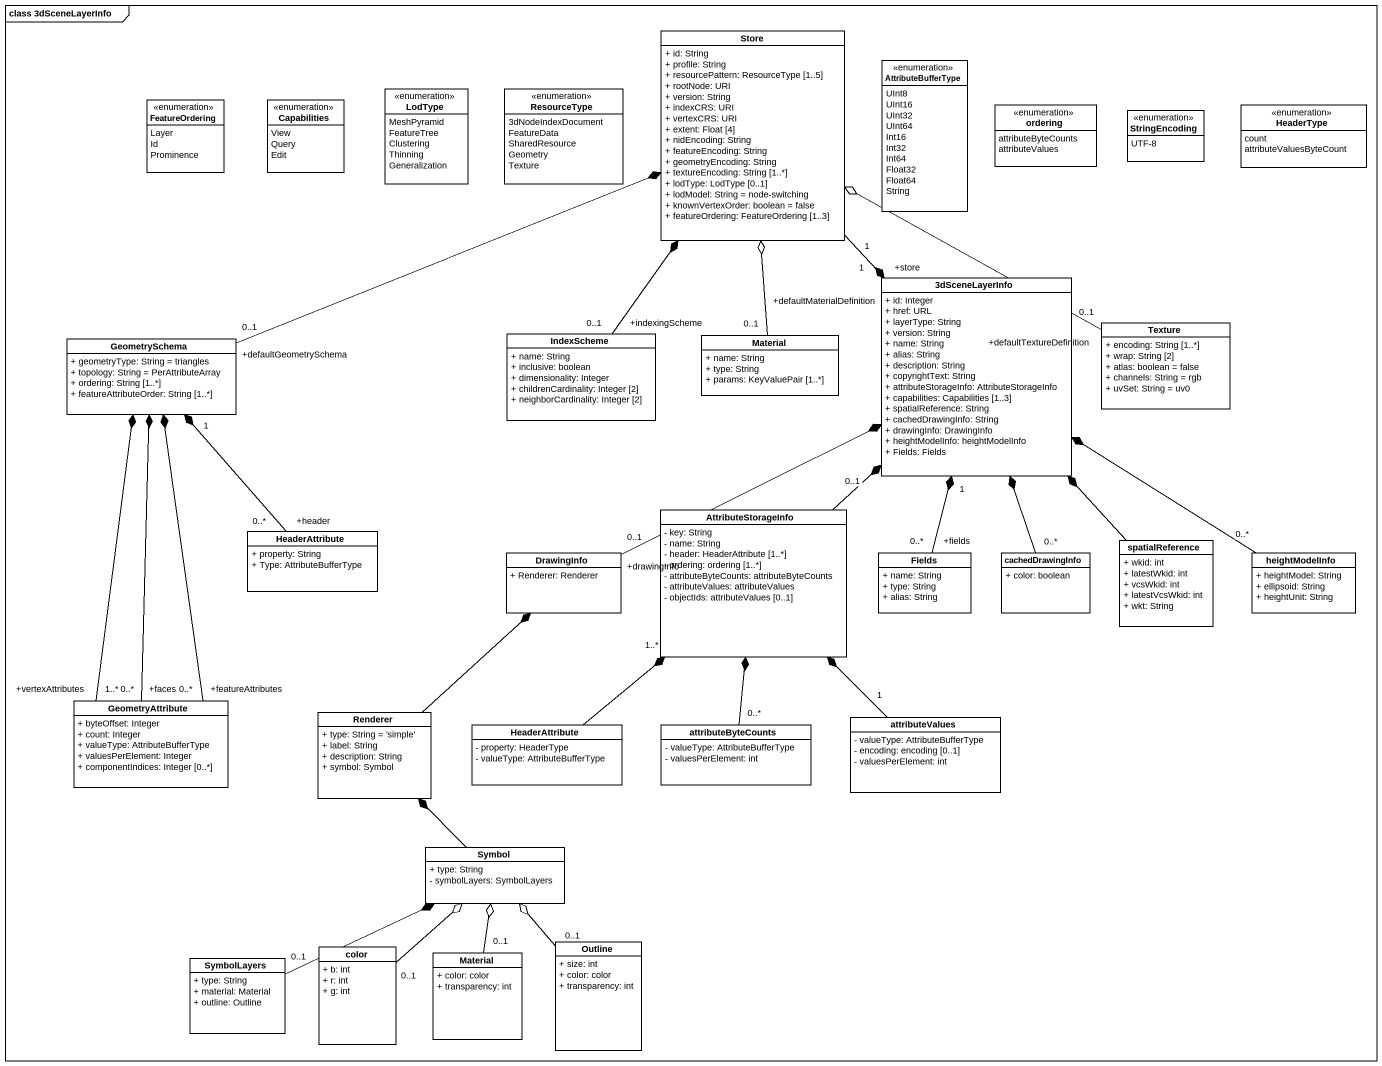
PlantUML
@startuml
mainframe class 3dSceneLayerInfo
hide circle
hide empty members
skinparam classAttributeIconSize 0
class Store {
  + id: String
  + profile: String
  + resourcePattern: ResourceType [1..5]
  + rootNode: URI
  + version: String
  + indexCRS: URI
  + vertexCRS: URI
  + extent: Float [4]
  + nidEncoding: String
  + featureEncoding: String
  + geometryEncoding: String
  + textureEncoding: String [1..*]
  + lodType: LodType [0..1]
  + lodModel: String = node-switching
  + knownVertexOrder: boolean = false
  + featureOrdering: FeatureOrdering [1..3]
}
enum LodType {
  MeshPyramid
  FeatureTree
  Clustering
  Thinning
  Generalization
}
enum ResourceType {
  3dNodeIndexDocument
  FeatureData
  SharedResource
  Geometry
  Texture
}
enum AttributeBufferType {
  UInt8
  UInt16
  UInt32
  UInt64
  Int16
  Int32
  Int64
  Float32
  Float64
  String
}
enum FeatureOrdering {
  Layer
  Id
  Prominence
}
enum Capabilities {
  View
  Query
  Edit
}
enum ordering {
  attributeByteCounts
  attributeValues
}
enum StringEncoding {
  UTF-8
}
enum HeaderType {
  count
  attributeValuesByteCount
}
class "3dSceneLayerInfo" as c3dSceneLayerInfo {
  + id: Integer
  + href: URL
  + layerType: String
  + version: String
  + name: String
  + alias: String
  + description: String
  + copyrightText: String
  + attributeStorageInfo: AttributeStorageInfo
  + capabilities: Capabilities [1..3]
  + spatialReference: String
  + cachedDrawingInfo: String
  + drawingInfo: DrawingInfo
  + heightModelInfo: heightModelInfo
  + Fields: Fields
}
class Texture {
  + encoding: String [1..*]
  + wrap: String [2]
  + atlas: boolean = false
  + channels: String = rgb
  + uvSet: String = uv0
}
class GeometrySchema {
  + geometryType: String = triangles
  + topology: String = PerAttributeArray
  + ordering: String [1..*]
  + featureAttributeOrder: String [1..*]
}
class IndexScheme {
  + name: String
  + inclusive: boolean
  + dimensionality: Integer
  + childrenCardinality: Integer [2]
  + neighborCardinality: Integer [2]
}
class Material {
  + name: String
  + type: String
  + params: KeyValuePair [1..*]
}
class AttributeStorageInfo {
  - key: String
  - name: String
  - header: HeaderAttribute [1..*]
  - ordering: ordering [1..*]
  - attributeByteCounts: attributeByteCounts
  - attributeValues: attributeValues
  - objectIds: attributeValues [0..1]
}
class HeaderAttribute {
  + property: String
  + Type: AttributeBufferType
}
class DrawingInfo {
  + Renderer: Renderer
}
class Fields {
  + name: String
  + type: String
  + alias: String
}
class cachedDrawingInfo {
  + color: boolean
}
class spatialReference {
  + wkid: int
  + latestWkid: int
  + vcsWkid: int
  + latestVcsWkid: int
  + wkt: String
}
class heightModelInfo {
  + heightModel: String
  + ellipsoid: String
  + heightUnit: String
}
class GeometryAttribute {
  + byteOffset: Integer
  + count: Integer
  + valueType: AttributeBufferType
  + valuesPerElement: Integer
  + componentIndices: Integer [0..*]
}
class Renderer {
  + type: String = 'simple'
  + label: String
  + description: String
  + symbol: Symbol
}
class "HeaderAttribute" as HeaderAttribute_2 {
  - property: HeaderType
  - valueType: AttributeBufferType
}
class attributeByteCounts {
  - valueType: AttributeBufferType
  - valuesPerElement: int
}
class attributeValues {
  - valueType: AttributeBufferType
  - encoding: encoding [0..1]
  - valuesPerElement: int
}
class Symbol {
  + type: String
  - symbolLayers: SymbolLayers
}
class Outline {
  + size: int
  + color: color
  + transparency: int
}
class SymbolLayers {
  + type: String
  + material: Material
  + outline: Outline
}
class color {
  + b: int
  + r: int
  + g: int
}
class "Material" as Material_2 {
  + color: color
  + transparency: int
}
c3dSceneLayerInfo "+store\n1" *-up- "1" Store
Texture "+defaultTextureDefinition\n0..1" -left-o Store
GeometrySchema "+defaultGeometrySchema\n0..1" -right-* Store
IndexScheme "+indexingScheme\n0..1" -up-* Store
Material "+defaultMaterialDefinition\n0..1" -up-o Store
AttributeStorageInfo "0..1" -up-* c3dSceneLayerInfo
HeaderAttribute "+header\n0..*" -up-* "1" GeometrySchema
DrawingInfo "+drawingInfo\n0..1" -right-* c3dSceneLayerInfo
Fields "+fields\n0..*" -up-* "1" c3dSceneLayerInfo
cachedDrawingInfo "0..*" -up-* c3dSceneLayerInfo
spatialReference -up-* c3dSceneLayerInfo
heightModelInfo "0..*" -up-* c3dSceneLayerInfo
GeometryAttribute "+vertexAttributes\n1..*" -up-* GeometrySchema
GeometryAttribute "+faces\n0..*" -up-* GeometrySchema
GeometryAttribute "+featureAttributes\n0..*" -up-* GeometrySchema
Renderer -up-* DrawingInfo
HeaderAttribute_2 -up-* "1..*" AttributeStorageInfo
attributeByteCounts "0..*" -up-* AttributeStorageInfo
attributeValues "1" -up-* AttributeStorageInfo
Symbol -up-* Renderer
Outline "0..1" -up-o Symbol
SymbolLayers "0..1" -right-* Symbol
color "0..1" -up-o Symbol
Material_2 "0..1" -up-o Symbol
@enduml
